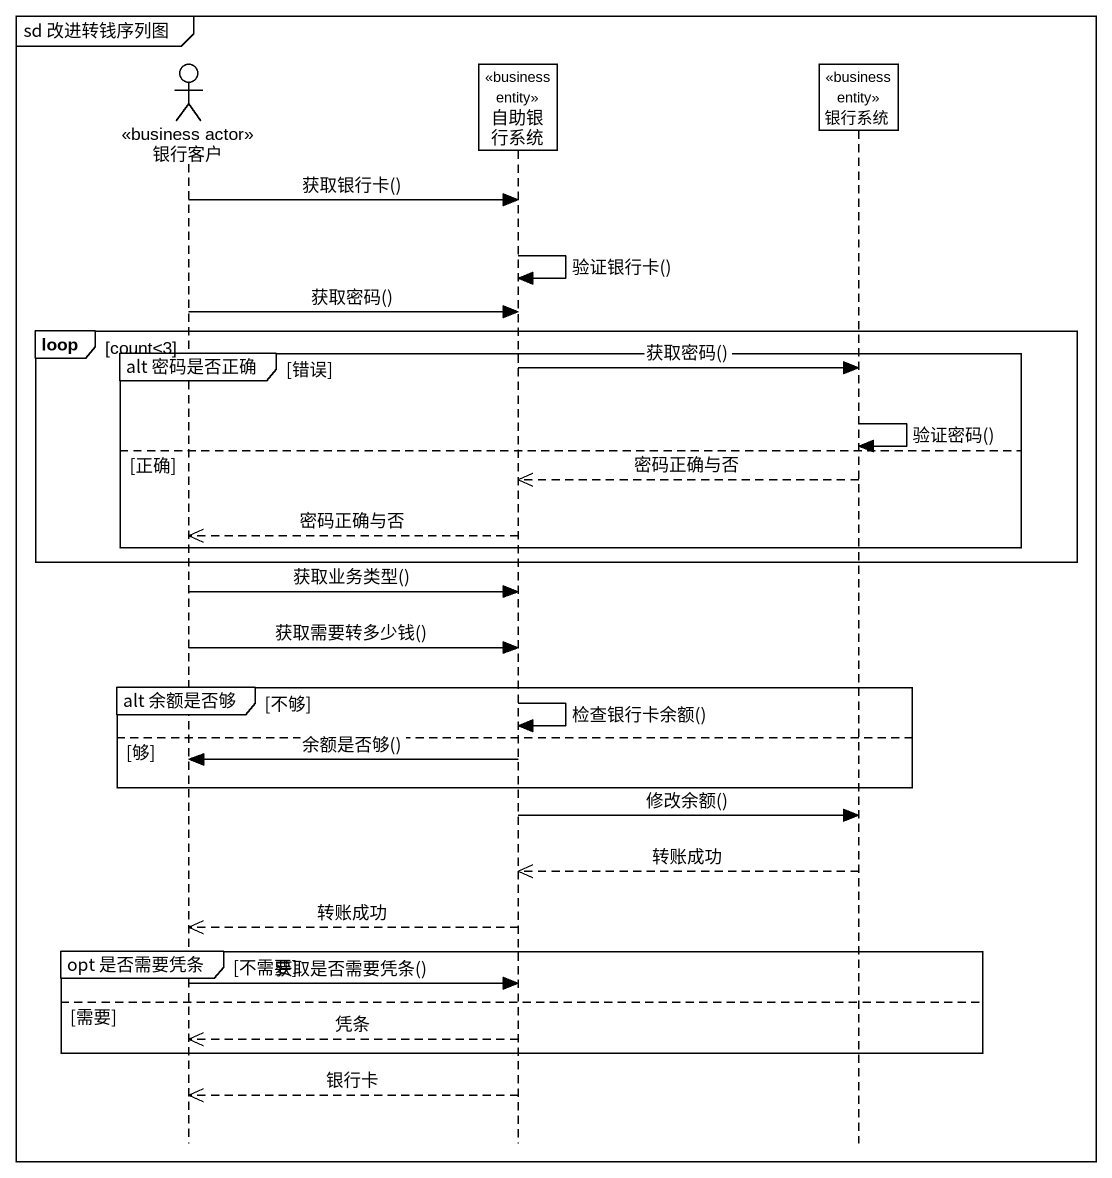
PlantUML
@startuml
mainframe sd 改进转钱序列图
hide footbox
actor 银行客户 <<business actor>>
participant 自助银行系统 <<business entity>>
participant 银行系统 <<business entity>>

银行客户 -> 自助银行系统 : 获取银行卡()
自助银行系统 -> 自助银行系统 : 验证银行卡()
银行客户 -> 自助银行系统 : 获取密码()
loop count<3
  group alt 密码是否正确 [错误]
    自助银行系统 -> 银行系统 : 获取密码()
    银行系统 -> 银行系统 : 验证密码()
  else 正确
    银行系统 -->> 自助银行系统 : 密码正确与否
    自助银行系统 -->> 银行客户 : 密码正确与否
  end
end
银行客户 -> 自助银行系统 : 获取业务类型()
银行客户 -> 自助银行系统 : 获取需要转多少钱()
group alt 余额是否够 [不够]
  自助银行系统 -> 自助银行系统 : 检查银行卡余额()
else 够
  自助银行系统 -> 银行客户 : 余额是否够()
end
自助银行系统 -> 银行系统 : 修改余额()
银行系统 -->> 自助银行系统 : 转账成功
自助银行系统 -->> 银行客户 : 转账成功
group opt 是否需要凭条 [不需要]
  银行客户 -> 自助银行系统 : 获取是否需要凭条()
else 需要
  自助银行系统 -->> 银行客户 : 凭条
end
自助银行系统 -->> 银行客户 : 银行卡
@enduml
